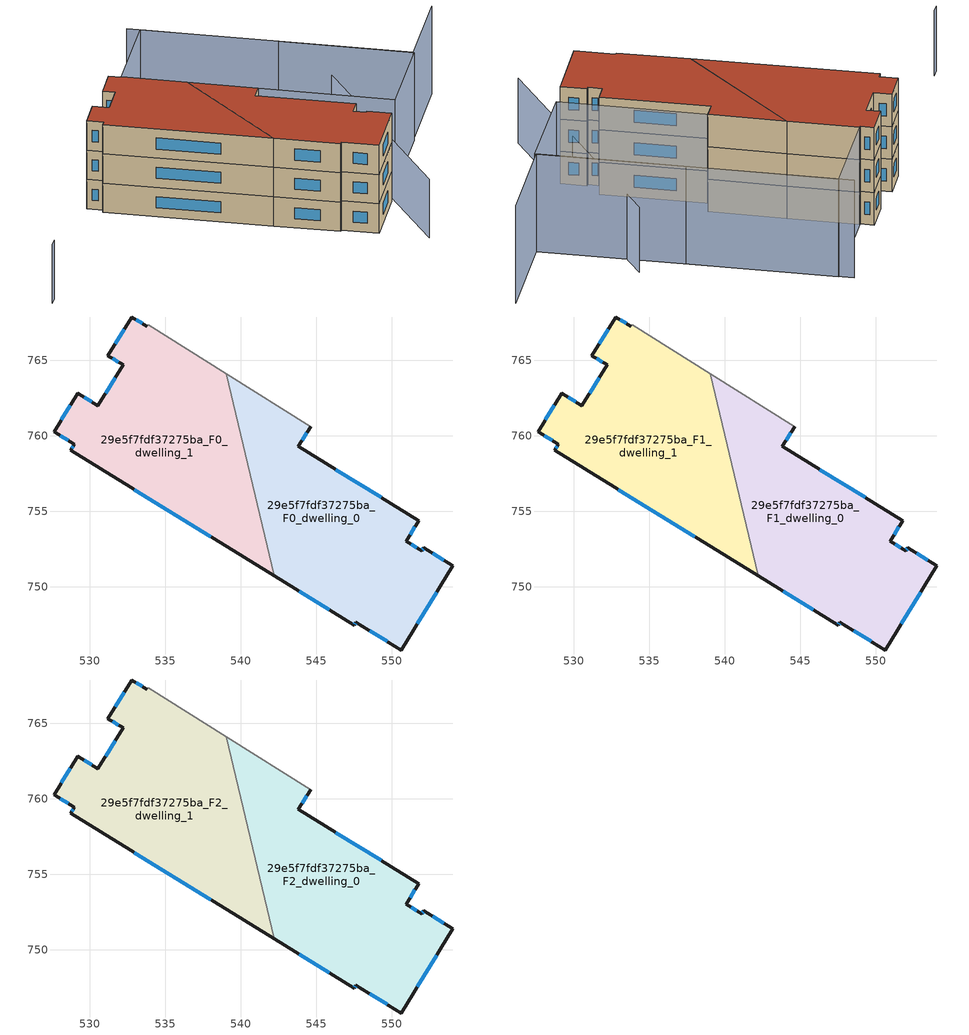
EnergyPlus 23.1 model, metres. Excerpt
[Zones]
29e5f7fdf37275ba_F0_dwelling_0
 floor ground (EU_floor_Construction): 551.79,754.39 550.95,753.03 551.99,752.4 552.1,752.58 554.05,751.39 550.61,745.82 547.62,747.66 547.5,747.47 542.22,750.72 539.05,764.1 544.62,760.59 543.82,759.3 z0
 wall outside (EU_wall_Construction): 542.22,750.72 547.5,747.47 547.62,747.66 550.61,745.82 554.05,751.39 552.1,752.58 551.99,752.4 550.95,753.03 551.79,754.39 543.82,759.3 544.62,760.59 z0:3
 wall adiabatic (EU_wall_Construction): 544.62,760.59 539.05,764.1 z0:3
 wall to 29e5f7fdf37275ba_F0_dwelling_1 (EU_wall_Construction): 539.05,764.1 542.22,750.72 z0:3
 window (EU_Window_Construction): 551.21,753.46 551.53,753.97 / 551.67,752.59 551.28,752.84 / 552.07,752.53 552.03,752.45 / 553.44,751.76 552.71,752.21 / 551.68,747.55 552.98,749.65 / 548.55,747.09 549.68,746.39 / 547.54,747.53 547.58,747.6 / 543.87,749.71 545.86,748.48 / 544.07,759.7 544.37,760.19 / 549.31,755.92 546.3,757.77 z0.93:2.07
29e5f7fdf37275ba_F0_dwelling_1
 floor ground (EU_floor_Construction): 539.05,764.1 542.22,750.72 528.73,759.04 528.98,759.44 527.64,760.27 529.2,762.81 530.54,761.98 532.21,764.69 531.2,765.32 532.78,767.87 533.79,767.24 533.86,767.37 z0
 wall outside (EU_wall_Construction): 533.79,767.24 532.78,767.87 531.2,765.32 532.21,764.69 530.54,761.98 529.2,762.81 527.64,760.27 528.98,759.44 528.73,759.04 542.22,750.72 z0:3
 wall adiabatic (EU_wall_Construction): 539.05,764.1 533.86,767.37 533.79,767.24 z0:3
 window (EU_Window_Construction): 530.12,762.24 529.62,762.55 / 531.69,763.85 531.06,762.83 / 531.52,765.12 531.9,764.89 / 532.29,767.07 531.69,766.11 / 533.47,767.44 533.09,767.67 / 532.93,756.44 538.02,753.31 / 528.9,759.32 528.81,759.16 / 528.05,760.01 528.56,759.7 / 528.71,762.02 528.12,761.06 z0.93:2.07
29e5f7fdf37275ba_F1_dwelling_0
 floor to 29e5f7fdf37275ba_F0_dwelling_0 (EU_floor_Construction): 551.79,754.39 550.95,753.03 551.99,752.4 552.1,752.58 554.05,751.39 550.61,745.82 547.62,747.66 547.5,747.47 542.22,750.72 539.05,764.1 544.62,760.59 543.82,759.3 z3
 wall outside (EU_wall_Construction): 542.22,750.72 547.5,747.47 547.62,747.66 550.61,745.82 554.05,751.39 552.1,752.58 551.99,752.4 550.95,753.03 551.79,754.39 543.82,759.3 544.62,760.59 z3:6
 wall adiabatic (EU_wall_Construction): 544.62,760.59 539.05,764.1 z3:6
 wall to 29e5f7fdf37275ba_F1_dwelling_1 (EU_wall_Construction): 539.05,764.1 542.22,750.72 z3:6
 window (EU_Window_Construction): 551.21,753.46 551.53,753.97 / 551.67,752.59 551.28,752.84 / 552.07,752.53 552.03,752.45 / 553.44,751.76 552.71,752.21 / 551.68,747.55 552.98,749.65 / 548.55,747.09 549.68,746.39 / 547.54,747.53 547.58,747.6 / 543.87,749.71 545.86,748.48 / 544.07,759.7 544.37,760.19 / 549.31,755.92 546.3,757.77 z3.93:5.07
29e5f7fdf37275ba_F1_dwelling_1
 floor to 29e5f7fdf37275ba_F0_dwelling_1 (EU_floor_Construction): 539.05,764.1 542.22,750.72 528.73,759.04 528.98,759.44 527.63,760.27 529.2,762.81 530.54,761.98 532.21,764.69 531.2,765.32 532.78,767.87 533.79,767.24 533.86,767.37 z3
 wall outside (EU_wall_Construction): 533.79,767.24 532.78,767.87 531.2,765.32 532.21,764.69 530.54,761.98 529.2,762.81 527.64,760.27 528.98,759.44 528.73,759.04 542.22,750.72 z3:6
 wall adiabatic (EU_wall_Construction): 539.05,764.1 533.86,767.37 533.79,767.24 z3:6
 window (EU_Window_Construction): 530.12,762.24 529.62,762.55 / 531.69,763.85 531.06,762.83 / 531.52,765.12 531.9,764.89 / 532.29,767.07 531.69,766.11 / 533.47,767.44 533.09,767.67 / 532.93,756.44 538.02,753.31 / 528.9,759.32 528.81,759.16 / 528.05,760.01 528.56,759.7 / 528.71,762.02 528.12,761.06 z3.93:5.07
29e5f7fdf37275ba_F2_dwelling_0
 floor to 29e5f7fdf37275ba_F1_dwelling_0 (EU_floor_Construction): 551.79,754.39 550.95,753.03 551.99,752.4 552.1,752.58 554.05,751.39 550.61,745.82 547.62,747.66 547.5,747.47 542.22,750.72 539.05,764.1 544.62,760.59 543.82,759.3 z6
 wall outside (EU_wall_Construction): 542.22,750.72 547.5,747.47 547.62,747.66 550.61,745.82 554.05,751.39 552.1,752.58 551.99,752.4 550.95,753.03 551.79,754.39 543.82,759.3 544.62,760.59 z6:9
 wall adiabatic (EU_wall_Construction): 544.62,760.59 539.05,764.1 z6:9
 wall to 29e5f7fdf37275ba_F2_dwelling_1 (EU_wall_Construction): 539.05,764.1 542.22,750.72 z6:9
 window (EU_Window_Construction): 551.21,753.46 551.53,753.97 / 551.67,752.59 551.28,752.84 / 552.07,752.53 552.03,752.45 / 553.44,751.76 552.71,752.21 / 551.68,747.55 552.98,749.65 / 548.55,747.09 549.68,746.39 / 547.54,747.53 547.58,747.6 / 543.87,749.71 545.86,748.48 / 544.07,759.7 544.37,760.19 / 549.31,755.92 546.3,757.77 z6.93:8.07
 roof outside (EU_roof_Construction): 550.61,745.82 554.05,751.39 552.1,752.58 551.99,752.4 550.95,753.03 551.79,754.39 543.82,759.3 544.62,760.59 539.05,764.1 542.22,750.72 547.5,747.47 547.62,747.66 z9
29e5f7fdf37275ba_F2_dwelling_1
 floor to 29e5f7fdf37275ba_F1_dwelling_1 (EU_floor_Construction): 539.05,764.1 542.22,750.72 528.73,759.04 528.98,759.44 527.63,760.27 529.2,762.81 530.54,761.98 532.21,764.69 531.2,765.32 532.78,767.87 533.79,767.24 533.86,767.37 z6
 wall outside (EU_wall_Construction): 533.79,767.24 532.78,767.87 531.2,765.32 532.21,764.69 530.54,761.98 529.2,762.81 527.64,760.27 528.98,759.44 528.73,759.04 542.22,750.72 z6:9
 wall adiabatic (EU_wall_Construction): 539.05,764.1 533.86,767.37 533.79,767.24 z6:9
 window (EU_Window_Construction): 530.12,762.24 529.62,762.55 / 531.69,763.85 531.06,762.83 / 531.52,765.12 531.9,764.89 / 532.29,767.07 531.69,766.11 / 533.47,767.44 533.09,767.67 / 532.93,756.44 538.02,753.31 / 528.9,759.32 528.81,759.16 / 528.05,760.01 528.56,759.7 / 528.71,762.02 528.12,761.06 z6.93:8.07
 roof outside (EU_roof_Construction): 542.22,750.72 539.05,764.1 533.86,767.37 533.79,767.24 532.78,767.87 531.2,765.32 532.21,764.69 530.54,761.98 529.2,762.81 527.64,760.27 528.98,759.44 528.73,759.04 z9
shading: 554.5,743.24 553.92,768.66 / 517.72,743.85 518.17,744.57 z0:6; 565.42,770.05 560.41,762.04 / 560.41,762.04 537.87,776.13 / 555.38,753.82 533.86,767.37 / 533.86,767.37 538.98,775.49 / 538.98,775.49 560.49,761.94 / 560.49,761.94 555.38,753.82 z0:9
[Building]
EU S2 Campaign: North Axis=0; Terrain=City; Solar Distribution=FullExterior
[Site:Location]
Montreal-Trudeau.Intl.AP: Latitude=45.4667; Longitude=-73.75; Time Zone=-5; Elevation=36
[SizingPeriod:WeatherFileDays]
AnnualSizingPeriod: Begin Month=1; Begin Day of Month=1; End Month=12; End Day of Month=31; Day of Week for Start Day=Monday; Use Weather File Daylight Saving Period=No; Use Weather File Rain and Snow Indicators=No
[MATERIAL]
EU_InternalMass_Material: Roughness=MediumRough; Thickness=0.1; Conductivity=1; Density=1800; Specific Heat=900; Thermal Absorptance=0.9; Solar Absorptance=0.7; Visible Absorptance=0.7
[MATERIAL:NOMASS] Roughness=MediumRough; Thermal Absorptance=0.9; Solar Absorptance=0.7; Visible Absorptance=0.7
Name | Thermal Resistance
EU_wall_NoMass; EU_floor_NoMass | 1.36485
EU_roof_NoMass | 2.55992
[WINDOWMATERIAL:SIMPLEGLAZINGSYSTEM]
EU_Window_SimpleGlazing: UFactor=3.92339; Solar Heat Gain Coefficient=0.8; Visible Transmittance=0.8
[CONSTRUCTION]
EU_wall_Construction: EU_wall_NoMass
EU_roof_Construction: EU_roof_NoMass
EU_floor_Construction: EU_floor_NoMass
EU_Window_Construction: EU_Window_SimpleGlazing
EU_InternalMass_Construction: EU_InternalMass_Material
[ZONE] Type=1; Multiplier=1; Ceiling Height=autocalculate; Floor Area=autocalculate; Part of Total Floor Area=Yes
Name | Volume
29e5f7fdf37275ba_F0_dwelling_0; 29e5f7fdf37275ba_F1_dwelling_0; 29e5f7fdf37275ba_F2_dwelling_0 | 346.05
29e5f7fdf37275ba_F0_dwelling_1 | 346.04
29e5f7fdf37275ba_F1_dwelling_1; 29e5f7fdf37275ba_F2_dwelling_1 | 346.041
[INTERNALMASS] Construction=EU_InternalMass_Construction
Name | Zone or ZoneList | Surface Area
29e5f7fdf37275ba_F0_dwelling_0_EU_InternalMass | 29e5f7fdf37275ba_F0_dwelling_0 | 115.35
29e5f7fdf37275ba_F0_dwelling_1_EU_InternalMass | 29e5f7fdf37275ba_F0_dwelling_1 | 115.347
29e5f7fdf37275ba_F1_dwelling_0_EU_InternalMass | 29e5f7fdf37275ba_F1_dwelling_0 | 115.35
29e5f7fdf37275ba_F1_dwelling_1_EU_InternalMass | 29e5f7fdf37275ba_F1_dwelling_1 | 115.347
29e5f7fdf37275ba_F2_dwelling_0_EU_InternalMass | 29e5f7fdf37275ba_F2_dwelling_0 | 115.35
29e5f7fdf37275ba_F2_dwelling_1_EU_InternalMass | 29e5f7fdf37275ba_F2_dwelling_1 | 115.347
[OTHEREQUIPMENT] Fuel Type=Electricity; Design Level Calculation Method=Watts/Area; Power per Zone Floor Area=1; Fraction Latent=0; Fraction Radiant=0; Fraction Lost=0; Carbon Dioxide Generation Rate=0; EndUse Subcategory=EU_Step8_InternalGains
Name | Zone or ZoneList or Space or SpaceList | Schedule
EU_Step8_InternalGain_29e5f7fdf37275ba_F0_dwelling_0_f000 | 29e5f7fdf37275ba_F0_dwelling_0 | EU_Step8_GainSchedule_29e5f7fdf37275ba_F0_dwelling_0_f000
EU_Step8_InternalGain_29e5f7fdf37275ba_F0_dwelling_1_f000 | 29e5f7fdf37275ba_F0_dwelling_1 | EU_Step8_GainSchedule_29e5f7fdf37275ba_F0_dwelling_1_f000
EU_Step8_InternalGain_29e5f7fdf37275ba_F1_dwelling_0_f000 | 29e5f7fdf37275ba_F1_dwelling_0 | EU_Step8_GainSchedule_29e5f7fdf37275ba_F1_dwelling_0_f000
EU_Step8_InternalGain_29e5f7fdf37275ba_F1_dwelling_1_f000 | 29e5f7fdf37275ba_F1_dwelling_1 | EU_Step8_GainSchedule_29e5f7fdf37275ba_F1_dwelling_1_f000
EU_Step8_InternalGain_29e5f7fdf37275ba_F2_dwelling_0_f000 | 29e5f7fdf37275ba_F2_dwelling_0 | EU_Step8_GainSchedule_29e5f7fdf37275ba_F2_dwelling_0_f000
EU_Step8_InternalGain_29e5f7fdf37275ba_F2_dwelling_1_f000 | 29e5f7fdf37275ba_F2_dwelling_1 | EU_Step8_GainSchedule_29e5f7fdf37275ba_F2_dwelling_1_f000
[ZONEVENTILATION:DESIGNFLOWRATE] Schedule=EU_AlwaysOn; Design Flow Rate Calculation Method=AirChanges/Hour; Air Changes per Hour=0.860309; Ventilation Type=Natural; Fan Pressure Rise=0; Fan Total Efficiency=1; Constant Term Coefficient=1; Temperature Term Coefficient=0; Velocity Term Coefficient=0; Velocity Squared Term Coefficient=0; Minimum Indoor Temperature=-100; Maximum Indoor Temperature=100; Delta Temperature=-100; Minimum Outdoor Temperature=-100; Maximum Outdoor Temperature=100; Maximum Wind Speed=40
Name | Zone or ZoneList or Space or SpaceList
EU_ConstantAir_29e5f7fdf37275ba_F0_dwelling_0 | 29e5f7fdf37275ba_F0_dwelling_0
EU_ConstantAir_29e5f7fdf37275ba_F0_dwelling_1 | 29e5f7fdf37275ba_F0_dwelling_1
EU_ConstantAir_29e5f7fdf37275ba_F1_dwelling_0 | 29e5f7fdf37275ba_F1_dwelling_0
EU_ConstantAir_29e5f7fdf37275ba_F1_dwelling_1 | 29e5f7fdf37275ba_F1_dwelling_1
EU_ConstantAir_29e5f7fdf37275ba_F2_dwelling_0 | 29e5f7fdf37275ba_F2_dwelling_0
EU_ConstantAir_29e5f7fdf37275ba_F2_dwelling_1 | 29e5f7fdf37275ba_F2_dwelling_1
[HVACTEMPLATE:THERMOSTAT] Constant Heating Setpoint=20; Constant Cooling Setpoint=50
EU_HeatOnly_29e5f7fdf37275ba_F0_dwelling_0; EU_HeatOnly_29e5f7fdf37275ba_F0_dwelling_1; EU_HeatOnly_29e5f7fdf37275ba_F1_dwelling_0; EU_HeatOnly_29e5f7fdf37275ba_F1_dwelling_1; EU_HeatOnly_29e5f7fdf37275ba_F2_dwelling_0; EU_HeatOnly_29e5f7fdf37275ba_F2_dwelling_1
[HVACTEMPLATE:ZONE:IDEALLOADSAIRSYSTEM] System Availability Schedule=EU_AlwaysOn; Maximum Heating Supply Air Temperature=50; Minimum Cooling Supply Air Temperature=13; Maximum Heating Supply Air Humidity Ratio=0.0156; Minimum Cooling Supply Air Humidity Ratio=0.0077; Heating Limit=NoLimit; Cooling Limit=NoLimit; Heating Availability Schedule=EU_AlwaysOn; Cooling Availability Schedule=EU_CoolingOff; Dehumidification Control Type=ConstantSensibleHeatRatio; Cooling Sensible Heat Ratio=0.7; Dehumidification Setpoint=60; Humidification Control Type=None; Humidification Setpoint=30; Outdoor Air Method=None; Outdoor Air Flow Rate per Person=0.00944; Outdoor Air Flow Rate per Zone Floor Area=0; Outdoor Air Flow Rate per Zone=0; Demand Controlled Ventilation Type=None; Outdoor Air Economizer Type=NoEconomizer; Heat Recovery Type=None; Sensible Heat Recovery Effectiveness=0.7; Latent Heat Recovery Effectiveness=0.65
Name | Template Thermostat
29e5f7fdf37275ba_F0_dwelling_0 | EU_HeatOnly_29e5f7fdf37275ba_F0_dwelling_0
29e5f7fdf37275ba_F0_dwelling_1 | EU_HeatOnly_29e5f7fdf37275ba_F0_dwelling_1
29e5f7fdf37275ba_F1_dwelling_0 | EU_HeatOnly_29e5f7fdf37275ba_F1_dwelling_0
29e5f7fdf37275ba_F1_dwelling_1 | EU_HeatOnly_29e5f7fdf37275ba_F1_dwelling_1
29e5f7fdf37275ba_F2_dwelling_0 | EU_HeatOnly_29e5f7fdf37275ba_F2_dwelling_0
29e5f7fdf37275ba_F2_dwelling_1 | EU_HeatOnly_29e5f7fdf37275ba_F2_dwelling_1
[SIZING:ZONE] Zone Cooling Design Supply Air Temperature Input Method=SupplyAirTemperature; Zone Cooling Design Supply Air Temperature=13; Zone Heating Design Supply Air Temperature Input Method=SupplyAirTemperature; Zone Heating Design Supply Air Temperature=50; Zone Cooling Design Supply Air Humidity Ratio=0.008; Zone Heating Design Supply Air Humidity Ratio=0.008; Cooling Design Air Flow Method=DesignDay; Cooling Design Air Flow Rate=0; Cooling Minimum Air Flow per Zone Floor Area=0.000762; Cooling Minimum Air Flow=0; Cooling Minimum Air Flow Fraction=0.2; Heating Design Air Flow Method=DesignDay; Heating Design Air Flow Rate=0; Heating Maximum Air Flow per Zone Floor Area=0.002032; Heating Maximum Air Flow=0.141576; Heating Maximum Air Flow Fraction=0.3; Account for Dedicated Outdoor Air System=No; Dedicated Outdoor Air System Control Strategy=NeutralSupplyAir; Dedicated Outdoor Air Low Setpoint Temperature for Design=autosize; Dedicated Outdoor Air High Setpoint Temperature for Design=autosize; Zone Load Sizing Method=Sensible Load Only No Latent Load; Zone Latent Cooling Design Supply Air Humidity Ratio Input Method=HumidityRatioDifference; Zone Cooling Design Supply Air Humidity Ratio Difference=0.005; Zone Latent Heating Design Supply Air Humidity Ratio Input Method=HumidityRatioDifference; Zone Humidification Design Supply Air Humidity Ratio Difference=0.005
29e5f7fdf37275ba_F0_dwelling_0; 29e5f7fdf37275ba_F0_dwelling_1; 29e5f7fdf37275ba_F1_dwelling_0; 29e5f7fdf37275ba_F1_dwelling_1; 29e5f7fdf37275ba_F2_dwelling_0; 29e5f7fdf37275ba_F2_dwelling_1
[SCHEDULE:CONSTANT]
Name | Hourly Value
EU_AlwaysOn | 1
EU_CoolingOff | 0
[SCHEDULE:FILE] Column Number=1; Rows to Skip at Top=0; Number of Hours of Data=8760; Column Separator=Comma; Interpolate to Timestep=No; Minutes per Item=60; Adjust Schedule for Daylight Savings=Yes
Name | File
EU_Step8_GainSchedule_29e5f7fdf37275ba_F0_dwelling_0_f000 | ../../schedules/29e5f7fdf37275ba/29e5f7fdf37275ba_F0_dwelling_0_f000_gain.csv
EU_Step8_GainSchedule_29e5f7fdf37275ba_F0_dwelling_1_f000 | ../../schedules/29e5f7fdf37275ba/29e5f7fdf37275ba_F0_dwelling_1_f000_gain.csv
EU_Step8_GainSchedule_29e5f7fdf37275ba_F1_dwelling_0_f000 | ../../schedules/29e5f7fdf37275ba/29e5f7fdf37275ba_F1_dwelling_0_f000_gain.csv
EU_Step8_GainSchedule_29e5f7fdf37275ba_F1_dwelling_1_f000 | ../../schedules/29e5f7fdf37275ba/29e5f7fdf37275ba_F1_dwelling_1_f000_gain.csv
EU_Step8_GainSchedule_29e5f7fdf37275ba_F2_dwelling_0_f000 | ../../schedules/29e5f7fdf37275ba/29e5f7fdf37275ba_F2_dwelling_0_f000_gain.csv
EU_Step8_GainSchedule_29e5f7fdf37275ba_F2_dwelling_1_f000 | ../../schedules/29e5f7fdf37275ba/29e5f7fdf37275ba_F2_dwelling_1_f000_gain.csv
